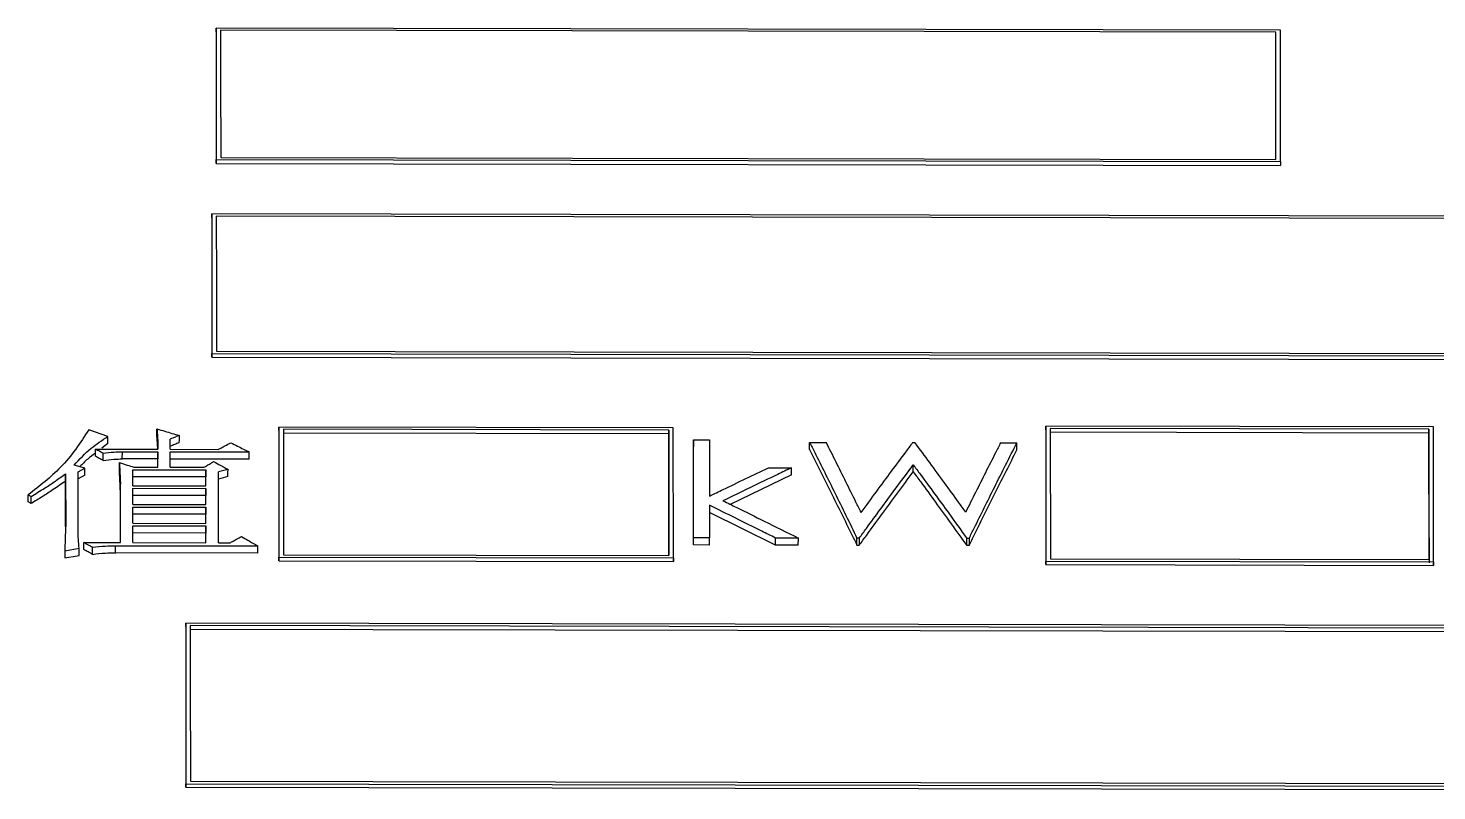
# Model space of a CAD drawing. Header units: millimetres. Extents: x 2451 to 4400, y 944 to 2322.
# Drawn here: x 2903.5 to 2919.36, y 2091.87 to 2100.46 of the extents above; entities that cross this region are included whole.
import ezdxf

# ---------------------------------------------------------------- set-up
doc = ezdxf.new("R2010")
doc.units = ezdxf.units.MM

msp = doc.modelspace()

# ---------------------------------------------------------------- linework, layer by layer
at = {"color": 7, "linetype": 'Continuous', "lineweight": 25}
for p, q in [((2917.597, 2100.441), (2905.614, 2100.464)), ((2905.614, 2100.421), (2905.615, 2098.941)), ((2917.547, 2100.419), (2905.664, 2100.441)), ((2905.615, 2098.941), (2905.615, 2098.983)), ((2905.615, 2098.983), (2917.598, 2098.961)), ((2905.665, 2099.007), (2917.548, 2098.984)), ((2905.615, 2098.941), (2917.598, 2098.918)), ((2917.598, 2098.961), (2917.598, 2098.918)), ((2927.699, 2098.33), (2905.566, 2098.371)), ((2927.649, 2098.306), (2905.616, 2098.346)), ((2905.566, 2098.329), (2905.567, 2096.758)), ((2905.567, 2096.799), (2927.7, 2096.758)), ((2905.567, 2096.758), (2905.567, 2096.799)), ((2905.567, 2096.758), (2927.7, 2096.717)), ((2905.617, 2096.825), (2927.65, 2096.784)), ((2906.321, 2095.972), (2906.321, 2094.505)), ((2910.761, 2095.964), (2906.321, 2095.972)), ((2910.762, 2094.497), (2910.761, 2095.964)), ((2914.957, 2095.983), (2914.958, 2094.462)), ((2919.32, 2095.975), (2914.957, 2095.983)), ((2915.007, 2095.956), (2915.008, 2094.489)), ((2919.27, 2095.948), (2915.007, 2095.956)), ((2919.321, 2094.454), (2919.32, 2095.975)), ((2904.395, 2095.866), (2904.179, 2095.941)), ((2904.395, 2095.785), (2904.395, 2095.866)), ((2904.947, 2095.87), (2904.947, 2095.951)), ((2905.098, 2095.721), (2905.098, 2095.836)), ((2906.32, 2095.931), (2906.321, 2094.465)), ((2906.37, 2095.905), (2910.711, 2095.897)), ((2906.371, 2095.946), (2906.371, 2094.533)), ((2910.711, 2095.938), (2906.371, 2095.946)), ((2910.712, 2094.525), (2910.711, 2095.938)), ((2910.711, 2095.938), (2910.711, 2095.897)), ((2910.711, 2095.897), (2910.712, 2094.525)), ((2910.99, 2094.723), (2910.99, 2095.829)), ((2910.99, 2095.829), (2911.169, 2095.828)), ((2911.169, 2095.828), (2911.17, 2095.194)), ((2912.297, 2095.799), (2912.483, 2095.799)), ((2913.456, 2095.797), (2913.483, 2095.797)), ((2914.447, 2095.795), (2914.631, 2095.795)), ((2914.631, 2095.714), (2914.631, 2095.795)), ((2914.957, 2095.942), (2914.958, 2094.422)), ((2915.007, 2095.916), (2919.27, 2095.908)), ((2919.271, 2094.481), (2919.27, 2095.948)), ((2919.27, 2095.948), (2919.27, 2095.908)), ((2904.254, 2095.642), (2904.255, 2095.723)), ((2904.255, 2095.723), (2904.958, 2095.721)), ((2904.395, 2095.785), (2904.328, 2095.734)), ((2904.341, 2095.596), (2904.341, 2095.676)), ((2904.557, 2095.612), (2904.558, 2095.693)), ((2904.558, 2095.693), (2904.958, 2095.693)), ((2904.958, 2095.519), (2904.958, 2095.693)), ((2904.958, 2095.693), (2904.958, 2095.612)), ((2905.098, 2095.721), (2905.639, 2095.72)), ((2905.098, 2095.692), (2905.985, 2095.691)), ((2905.098, 2095.519), (2905.098, 2095.692)), ((2910.99, 2094.644), (2910.989, 2095.748)), ((2904.136, 2095.509), (2904.017, 2095.544)), ((2904.06, 2095.469), (2904.136, 2095.509)), ((2904.958, 2095.612), (2904.557, 2095.612)), ((2904.677, 2095.491), (2905.499, 2095.489)), ((2904.677, 2095.311), (2904.677, 2095.491)), ((2904.687, 2095.52), (2904.958, 2095.519)), ((2904.958, 2095.519), (2904.958, 2095.612)), ((2905.985, 2095.61), (2905.098, 2095.611)), ((2905.098, 2095.519), (2905.477, 2095.518)), ((2905.499, 2095.489), (2905.498, 2095.409)), ((2905.499, 2095.309), (2905.499, 2095.489)), ((2911.834, 2095.513), (2912.092, 2095.513)), ((2912.092, 2095.432), (2912.092, 2095.513)), ((2913.464, 2095.466), (2913.464, 2095.546)), ((2903.919, 2095.446), (2903.92, 2094.861)), ((2903.919, 2095.365), (2903.919, 2095.446)), ((2903.919, 2094.853), (2903.919, 2095.365)), ((2904.06, 2094.884), (2904.06, 2095.469)), ((2904.135, 2095.429), (2904.06, 2095.388)), ((2904.536, 2094.67), (2904.536, 2095.329)), ((2904.536, 2095.248), (2904.536, 2095.329)), ((2905.498, 2095.409), (2904.676, 2095.41)), ((2905.499, 2095.309), (2905.498, 2095.409)), ((2905.64, 2094.668), (2905.639, 2095.466)), ((2912.092, 2095.432), (2911.403, 2095.101)), ((2903.497, 2095.128), (2903.498, 2095.208)), ((2903.498, 2095.208), (2903.53, 2095.19)), ((2903.53, 2095.11), (2903.53, 2095.19)), ((2904.536, 2094.67), (2904.536, 2095.248)), ((2905.499, 2095.2), (2904.676, 2095.201)), ((2904.677, 2095.311), (2905.499, 2095.309)), ((2904.677, 2095.282), (2905.499, 2095.28)), ((2904.677, 2095.1), (2904.677, 2095.282)), ((2905.499, 2095.099), (2905.499, 2095.28)), ((2905.499, 2095.28), (2905.499, 2095.2)), ((2905.499, 2095.099), (2905.499, 2095.2)), ((2903.53, 2095.11), (2903.497, 2095.128)), ((2904.677, 2095.1), (2905.499, 2095.099)), ((2904.677, 2095.071), (2905.499, 2095.07)), ((2904.677, 2094.889), (2904.677, 2095.071)), ((2905.499, 2094.887), (2905.499, 2095.07)), ((2905.499, 2095.07), (2905.499, 2094.99)), ((2911.912, 2094.642), (2911.169, 2095.01)), ((2911.17, 2095.09), (2911.17, 2094.723)), ((2905.499, 2094.99), (2904.677, 2094.991)), ((2904.677, 2094.889), (2905.499, 2094.887)), ((2904.677, 2094.859), (2905.499, 2094.858)), ((2904.677, 2094.67), (2904.677, 2094.859)), ((2905.499, 2094.887), (2905.499, 2094.99)), ((2905.499, 2094.668), (2905.499, 2094.858)), ((2905.499, 2094.858), (2905.499, 2094.778)), ((2905.499, 2094.778), (2904.677, 2094.779)), ((2905.499, 2094.668), (2905.499, 2094.778)), ((2910.99, 2094.644), (2910.99, 2094.723)), ((2911.17, 2094.723), (2910.99, 2094.723)), ((2911.169, 2094.643), (2911.17, 2094.723)), ((2912.17, 2094.721), (2911.912, 2094.722)), ((2912.169, 2094.642), (2912.17, 2094.721)), ((2912.856, 2094.72), (2912.83, 2094.72)), ((2912.856, 2094.72), (2912.855, 2094.64)), ((2914.092, 2094.718), (2914.066, 2094.718)), ((2914.092, 2094.718), (2914.092, 2094.638)), ((2903.909, 2094.576), (2904.071, 2094.606)), ((2903.909, 2094.576), (2903.909, 2094.497)), ((2904.125, 2094.591), (2904.125, 2094.671)), ((2904.125, 2094.671), (2904.536, 2094.67)), ((2904.222, 2094.538), (2904.223, 2094.617)), ((2904.482, 2094.555), (2904.482, 2094.635)), ((2904.482, 2094.635), (2906.083, 2094.632)), ((2906.083, 2094.552), (2904.482, 2094.555)), ((2904.677, 2094.67), (2905.499, 2094.668)), ((2905.64, 2094.668), (2905.77, 2094.668)), ((2906.371, 2094.533), (2910.712, 2094.525)), ((2911.169, 2094.643), (2910.99, 2094.644)), ((2912.169, 2094.642), (2911.912, 2094.642)), ((2912.83, 2094.64), (2912.855, 2094.64)), ((2914.092, 2094.638), (2914.066, 2094.638)), ((2906.321, 2094.465), (2906.321, 2094.505)), ((2906.321, 2094.505), (2910.762, 2094.497)), ((2906.321, 2094.465), (2910.762, 2094.457)), ((2910.762, 2094.497), (2910.762, 2094.457)), ((2910.762, 2094.457), (2910.762, 2094.486)), ((2914.958, 2094.422), (2914.958, 2094.462)), ((2914.958, 2094.462), (2919.321, 2094.454)), ((2914.958, 2094.422), (2919.321, 2094.413)), ((2915.008, 2094.489), (2919.271, 2094.481)), ((2919.321, 2094.454), (2919.321, 2094.414)), ((2919.321, 2094.413), (2919.321, 2094.442)), ((2905.273, 2093.724), (2905.273, 2093.763)), ((2927.406, 2093.722), (2905.273, 2093.763)), ((2927.356, 2093.694), (2905.323, 2093.735)), ((2905.273, 2093.723), (2905.273, 2091.916)), ((2905.323, 2093.696), (2927.356, 2093.655)), ((2905.273, 2091.916), (2905.274, 2091.954)), ((2905.273, 2091.916), (2927.406, 2091.875)), ((2905.274, 2091.954), (2927.406, 2091.913)), ((2905.324, 2091.983), (2927.356, 2091.942))]:
    msp.add_line(p, q, dxfattribs=at)
at = {"color": 7, "linetype": 'Continuous', "lineweight": 25, "flags": 128}
for points in [[(2905.614, 2100.421), (2905.614, 2100.445), (2905.614, 2100.464)], [(2905.566, 2098.329), (2905.566, 2098.352), (2905.566, 2098.371)], [(2906.32, 2095.932), (2906.321, 2095.954), (2906.321, 2095.972)], [(2914.957, 2095.942), (2914.957, 2095.965), (2914.957, 2095.983)], [(2905.196, 2095.876), (2905.196, 2095.831), (2905.195, 2095.795)], [(2910.99, 2095.829), (2910.99, 2095.783), (2910.989, 2095.748)], [(2912.297, 2095.718), (2912.297, 2095.763), (2912.297, 2095.799)], [(2905.985, 2095.61), (2905.985, 2095.655), (2905.985, 2095.691)], [(2904.135, 2095.429), (2904.136, 2095.474), (2904.136, 2095.509)], [(2904.525, 2095.492), (2904.525, 2095.537), (2904.525, 2095.572)], [(2905.748, 2095.495), (2905.702, 2095.483), (2905.671, 2095.474), (2905.639, 2095.466)], [(2905.747, 2095.414), (2905.747, 2095.459), (2905.748, 2095.495)], [(2905.747, 2095.414), (2905.693, 2095.4), (2905.639, 2095.385)], [(2911.912, 2094.642), (2911.912, 2094.687), (2911.912, 2094.722)], [(2912.83, 2094.64), (2912.83, 2094.685), (2912.83, 2094.72)], [(2914.066, 2094.638), (2914.066, 2094.683), (2914.066, 2094.718)], [(2903.909, 2094.497), (2903.957, 2094.506), (2904.004, 2094.514), (2904.071, 2094.526)], [(2904.071, 2094.526), (2904.071, 2094.571), (2904.071, 2094.606)], [(2906.083, 2094.552), (2906.083, 2094.597), (2906.083, 2094.632)]]:
    msp.add_lwpolyline(points, dxfattribs=at)
at = {"color": 7, "linetype": 'Continuous', "lineweight": 25}
for points, knots in [([(2905.614, 2100.464), (2905.614, 2100.319), (2905.614, 2100.031), (2905.615, 2099.539), (2905.615, 2099.185), (2905.615, 2098.983)], [0, 0, 0, 0, 0.300085, 0.60017, 1, 1, 1, 1]), ([(2905.664, 2100.441), (2905.664, 2100.297), (2905.664, 2100.008), (2905.665, 2099.531), (2905.665, 2099.193), (2905.665, 2099.007)], [0, 0, 0, 0, 0.30968, 0.61936, 1, 1, 1, 1]), ([(2917.548, 2098.984), (2917.548, 2099.136), (2917.548, 2099.44), (2917.547, 2099.919), (2917.547, 2100.242), (2917.547, 2100.419)], [0, 0, 0, 0, 0.30968, 0.619361, 1, 1, 1, 1]), ([(2917.598, 2098.961), (2917.598, 2099.113), (2917.598, 2099.417), (2917.597, 2099.912), (2917.597, 2100.249), (2917.597, 2100.441)], [0, 0, 0, 0, 0.300085, 0.600171, 1, 1, 1, 1]), ([(2905.566, 2098.371), (2905.566, 2098.217), (2905.566, 2097.91), (2905.567, 2097.388), (2905.567, 2097.013), (2905.567, 2096.799)], [0, 0, 0, 0, 0.300081, 0.600162, 1, 1, 1, 1]), ([(2905.616, 2098.346), (2905.616, 2098.193), (2905.616, 2097.885), (2905.617, 2097.379), (2905.617, 2097.021), (2905.617, 2096.825)], [0, 0, 0, 0, 0.3099206, 0.6198411, 1, 1, 1, 1]), ([(2904.179, 2095.941), (2904.084, 2095.795), (2903.915, 2095.534), (2903.626, 2095.308), (2903.498, 2095.208)], [0, 0, 0, 0, 0.556051, 1, 1, 1, 1]), ([(2904.017, 2095.544), (2904.076, 2095.609), (2904.182, 2095.725), (2904.33, 2095.823), (2904.395, 2095.866)], [0, 0, 0, 0, 0.558291, 1, 1, 1, 1]), ([(2904.947, 2095.951), (2904.949, 2095.93), (2904.953, 2095.889), (2904.957, 2095.812), (2904.957, 2095.756), (2904.958, 2095.721)], [0, 0, 0, 0, 0.271414, 0.542845, 1, 1, 1, 1]), ([(2904.947, 2095.951), (2904.976, 2095.942), (2905.033, 2095.925), (2905.116, 2095.9), (2905.169, 2095.884), (2905.196, 2095.876)], [0, 0, 0, 0, 0.357822, 0.678911, 1, 1, 1, 1]), ([(2904.956, 2095.721), (2904.956, 2095.736), (2904.955, 2095.786), (2904.95, 2095.835), (2904.947, 2095.87)], [0, 0, 0, 0, 0.303655, 1, 1, 1, 1]), ([(2905.196, 2095.876), (2905.182, 2095.87), (2905.159, 2095.861), (2905.127, 2095.848), (2905.108, 2095.84), (2905.098, 2095.836)], [0, 0, 0, 0, 0.419954, 0.709977, 1, 1, 1, 1]), ([(2905.195, 2095.795), (2905.179, 2095.788), (2905.147, 2095.775), (2905.114, 2095.762), (2905.098, 2095.755)], [0, 0, 0, 0, 0.501498, 1, 1, 1, 1]), ([(2905.639, 2095.72), (2905.652, 2095.727), (2905.676, 2095.74), (2905.723, 2095.765), (2905.758, 2095.783), (2905.78, 2095.795)], [0, 0, 0, 0, 0.263609, 0.527219, 1, 1, 1, 1]), ([(2905.78, 2095.795), (2905.805, 2095.782), (2905.852, 2095.758), (2905.921, 2095.723), (2905.964, 2095.702), (2905.985, 2095.691)], [0, 0, 0, 0, 0.369349, 0.684674, 1, 1, 1, 1]), ([(2912.297, 2095.799), (2912.316, 2095.762), (2912.41, 2095.574), (2912.588, 2095.216), (2912.747, 2094.891), (2912.83, 2094.72)], [0, 0, 0, 0, 0.105997, 0.529992, 1, 1, 1, 1]), ([(2912.875, 2095.011), (2912.856, 2095.049), (2912.799, 2095.164), (2912.706, 2095.353), (2912.594, 2095.578), (2912.52, 2095.725), (2912.483, 2095.799)], [0, 0, 0, 0, 0.144497, 0.433492, 0.716743, 1, 1, 1, 1]), ([(2913.456, 2095.797), (2913.43, 2095.761), (2913.349, 2095.654), (2913.212, 2095.47), (2913.045, 2095.243), (2912.932, 2095.088), (2912.875, 2095.011)], [0, 0, 0, 0, 0.137967, 0.413903, 0.706948, 1, 1, 1, 1]), ([(2914.054, 2095.014), (2914.028, 2095.051), (2913.948, 2095.161), (2913.813, 2095.347), (2913.649, 2095.571), (2913.538, 2095.722), (2913.483, 2095.797)], [0, 0, 0, 0, 0.139179, 0.417538, 0.708766, 1, 1, 1, 1]), ([(2914.447, 2095.795), (2914.428, 2095.758), (2914.371, 2095.645), (2914.277, 2095.459), (2914.165, 2095.236), (2914.091, 2095.088), (2914.054, 2095.014)], [0, 0, 0, 0, 0.145351, 0.436054, 0.718024, 1, 1, 1, 1]), ([(2914.092, 2094.718), (2914.111, 2094.756), (2914.206, 2094.949), (2914.386, 2095.31), (2914.546, 2095.628), (2914.631, 2095.795)], [0, 0, 0, 0, 0.105883, 0.529421, 1, 1, 1, 1]), ([(2919.27, 2095.908), (2919.27, 2095.638), (2919.27, 2095.157), (2919.271, 2094.66), (2919.271, 2094.442)], [0, 0, 0, 0, 0.559997, 1, 1, 1, 1]), ([(2904.254, 2095.678), (2904.224, 2095.656), (2904.159, 2095.609), (2904.108, 2095.555), (2904.08, 2095.526)], [0, 0, 0, 0, 0.457262, 1, 1, 1, 1]), ([(2904.341, 2095.596), (2904.327, 2095.603), (2904.298, 2095.619), (2904.269, 2095.634), (2904.254, 2095.642)], [0, 0, 0, 0, 0.499999, 1, 1, 1, 1]), ([(2904.341, 2095.676), (2904.329, 2095.683), (2904.308, 2095.694), (2904.279, 2095.709), (2904.263, 2095.718), (2904.255, 2095.723)], [0, 0, 0, 0, 0.42836, 0.71418, 1, 1, 1, 1]), ([(2904.341, 2095.676), (2904.381, 2095.682), (2904.452, 2095.692), (2904.525, 2095.693), (2904.558, 2095.693)], [0, 0, 0, 0, 0.5588348, 1, 1, 1, 1]), ([(2912.297, 2095.718), (2912.317, 2095.678), (2912.417, 2095.479), (2912.595, 2095.122), (2912.752, 2094.799), (2912.83, 2094.64)], [0, 0, 0, 0, 0.112618, 0.563095, 1, 1, 1, 1]), ([(2914.092, 2094.638), (2914.112, 2094.679), (2914.213, 2094.884), (2914.393, 2095.244), (2914.552, 2095.559), (2914.631, 2095.714)], [0, 0, 0, 0, 0.1124937, 0.5624736, 1, 1, 1, 1]), ([(2904.341, 2095.596), (2904.381, 2095.601), (2904.452, 2095.611), (2904.525, 2095.612), (2904.557, 2095.612)], [0, 0, 0, 0, 0.558823, 1, 1, 1, 1]), ([(2904.525, 2095.572), (2904.526, 2095.543), (2904.529, 2095.488), (2904.533, 2095.407), (2904.535, 2095.355), (2904.536, 2095.329)], [0, 0, 0, 0, 0.362107, 0.681053, 1, 1, 1, 1]), ([(2904.525, 2095.572), (2904.54, 2095.568), (2904.569, 2095.558), (2904.623, 2095.541), (2904.663, 2095.528), (2904.687, 2095.52)], [0, 0, 0, 0, 0.27079, 0.54158, 1, 1, 1, 1]), ([(2904.536, 2095.248), (2904.534, 2095.278), (2904.532, 2095.334), (2904.528, 2095.415), (2904.526, 2095.466), (2904.525, 2095.492)], [0, 0, 0, 0, 0.366204, 0.683102, 1, 1, 1, 1]), ([(2905.477, 2095.518), (2905.489, 2095.525), (2905.513, 2095.539), (2905.549, 2095.561), (2905.573, 2095.575), (2905.585, 2095.582)], [0, 0, 0, 0, 0.3275538, 0.6637769, 1, 1, 1, 1]), ([(2905.585, 2095.582), (2905.612, 2095.567), (2905.653, 2095.546), (2905.707, 2095.517), (2905.734, 2095.502), (2905.748, 2095.495)], [0, 0, 0, 0, 0.4999999, 0.7499999, 1, 1, 1, 1]), ([(2911.17, 2095.194), (2911.221, 2095.219), (2911.358, 2095.285), (2911.58, 2095.391), (2911.749, 2095.472), (2911.834, 2095.513)], [0, 0, 0, 0, 0.233528, 0.616763, 1, 1, 1, 1]), ([(2912.092, 2095.513), (2912.041, 2095.488), (2911.886, 2095.414), (2911.629, 2095.29), (2911.424, 2095.191), (2911.321, 2095.142)], [0, 0, 0, 0, 0.201203, 0.600601, 1, 1, 1, 1]), ([(2912.856, 2094.72), (2912.882, 2094.757), (2912.963, 2094.867), (2913.097, 2095.05), (2913.273, 2095.289), (2913.395, 2095.454), (2913.464, 2095.546)], [0, 0, 0, 0, 0.132228, 0.396684, 0.661141, 1, 1, 1, 1]), ([(2913.464, 2095.546), (2913.491, 2095.51), (2913.571, 2095.402), (2913.704, 2095.22), (2913.878, 2094.98), (2913.999, 2094.812), (2914.066, 2094.718)], [0, 0, 0, 0, 0.1324799, 0.3974403, 0.6624006, 1, 1, 1, 1]), ([(2903.53, 2095.19), (2903.582, 2095.221), (2903.676, 2095.277), (2903.804, 2095.363), (2903.881, 2095.418), (2903.919, 2095.446)], [0, 0, 0, 0, 0.376305, 0.687979, 1, 1, 1, 1]), ([(2903.919, 2095.365), (2903.873, 2095.332), (2903.789, 2095.272), (2903.659, 2095.187), (2903.573, 2095.136), (2903.53, 2095.11)], [0, 0, 0, 0, 0.372808, 0.686119, 1, 1, 1, 1]), ([(2912.855, 2094.64), (2912.883, 2094.679), (2912.967, 2094.793), (2913.11, 2094.989), (2913.285, 2095.226), (2913.404, 2095.386), (2913.464, 2095.466)], [0, 0, 0, 0, 0.1374394, 0.4123184, 0.7061558, 1, 1, 1, 1]), ([(2913.464, 2095.466), (2913.492, 2095.428), (2913.575, 2095.316), (2913.716, 2095.122), (2913.889, 2094.883), (2914.007, 2094.72), (2914.066, 2094.638)], [0, 0, 0, 0, 0.137702, 0.413107, 0.70655, 1, 1, 1, 1]), ([(2911.912, 2094.722), (2911.861, 2094.747), (2911.711, 2094.822), (2911.464, 2094.945), (2911.268, 2095.042), (2911.17, 2095.09)], [0, 0, 0, 0, 0.208204, 0.604101, 1, 1, 1, 1]), ([(2911.321, 2095.142), (2911.373, 2095.116), (2911.527, 2095.04), (2911.81, 2094.9), (2912.041, 2094.785), (2912.17, 2094.721)], [0, 0, 0, 0, 0.182207, 0.546622, 1, 1, 1, 1]), ([(2903.92, 2094.861), (2903.918, 2094.826), (2903.916, 2094.761), (2903.912, 2094.667), (2903.91, 2094.606), (2903.909, 2094.576)], [0, 0, 0, 0, 0.367121, 0.68356, 1, 1, 1, 1]), ([(2904.071, 2094.606), (2904.068, 2094.64), (2904.061, 2094.704), (2904.06, 2094.796), (2904.06, 2094.855), (2904.06, 2094.884)], [0, 0, 0, 0, 0.368742, 0.684307, 1, 1, 1, 1]), ([(2905.77, 2094.668), (2905.782, 2094.675), (2905.807, 2094.688), (2905.85, 2094.712), (2905.881, 2094.729), (2905.899, 2094.739)], [0, 0, 0, 0, 0.2855769, 0.5711538, 1, 1, 1, 1]), ([(2905.899, 2094.739), (2905.923, 2094.725), (2905.966, 2094.7), (2906.027, 2094.664), (2906.065, 2094.643), (2906.083, 2094.632)], [0, 0, 0, 0, 0.392599, 0.696299, 1, 1, 1, 1]), ([(2904.223, 2094.617), (2904.21, 2094.624), (2904.188, 2094.636), (2904.155, 2094.654), (2904.135, 2094.665), (2904.125, 2094.671)], [0, 0, 0, 0, 0.380765, 0.690382, 1, 1, 1, 1]), ([(2904.222, 2094.538), (2904.206, 2094.547), (2904.174, 2094.565), (2904.141, 2094.582), (2904.125, 2094.591)], [0, 0, 0, 0, 0.5, 1, 1, 1, 1]), ([(2904.222, 2094.538), (2904.27, 2094.544), (2904.356, 2094.554), (2904.443, 2094.555), (2904.482, 2094.555)], [0, 0, 0, 0, 0.559192, 1, 1, 1, 1]), ([(2904.223, 2094.617), (2904.271, 2094.623), (2904.356, 2094.633), (2904.444, 2094.634), (2904.482, 2094.635)], [0, 0, 0, 0, 0.5592, 1, 1, 1, 1]), ([(2905.273, 2093.763), (2905.273, 2093.585), (2905.273, 2093.23), (2905.273, 2092.628), (2905.274, 2092.199), (2905.274, 2091.954)], [0, 0, 0, 0, 0.300081, 0.600162, 1, 1, 1, 1]), ([(2905.323, 2093.735), (2905.323, 2093.557), (2905.323, 2093.202), (2905.323, 2092.619), (2905.324, 2092.209), (2905.324, 2091.983)], [0, 0, 0, 0, 0.309921, 0.619841, 1, 1, 1, 1])]:
    msp.add_open_spline(points, degree=3, knots=knots, dxfattribs=at)

doc.saveas('drawing.dxf')
